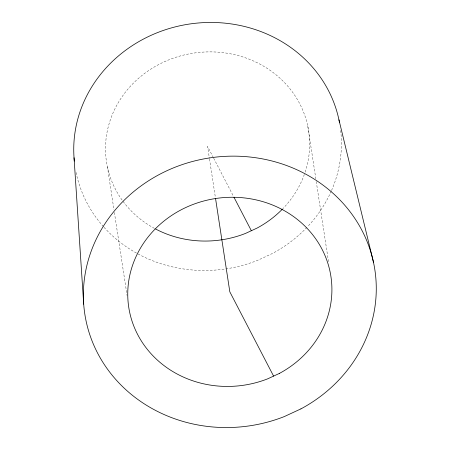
<?xml version="1.0" encoding="UTF-8"?>
<svg xmlns="http://www.w3.org/2000/svg" width="450" height="450" viewBox="0 0 450 450"><rect width="100%" height="100%" fill="white"/><g stroke="black" fill="none" stroke-linecap="round" stroke-linejoin="round"><path stroke-width="0.34" stroke-dasharray="2.25 1.69" d="M213.373 157.624L207.579 146.469L209.385 158.237M213.694 158.243L233.325 196.031M307.777 126.141L315.827 178.751M316.249 181.524L328.646 262.519M209.486 158.929L215.421 197.696M107.387 166.798L113.957 209.722M114.379 212.49L127.091 295.566M340.684 130.494A134.066 123.772 -8.7 0 1 331.554 190.457M331.273 191.087A134.066 123.772 -8.7 0 1 307.423 226.828M306.956 227.323A134.066 123.772 -8.7 0 1 272.554 253.423L257.377 260.449A134.066 123.772 -8.7 0 1 103.888 227.154M103.427 226.643A134.066 123.772 -8.7 0 1 75.943 171.804M154.457 228.398A102.257 94.404 -8.7 0 1 116.376 106.014A102.257 94.404 -8.7 0 1 245.863 57.96A102.257 94.404 -8.7 0 1 305.016 172.524M304.358 174.42A102.257 94.404 -8.7 0 1 282.774 208.761"/><path stroke-width="0.67" d="M233.972 197.269L251.347 230.726M273.594 376.104L229.826 291.848L215.528 198.388M338.946 119.812L373.573 262.682M74.042 157.736L83.7 304.172M282.291 209.256A102.257 94.404 -8.7 0 1 257.136 228.049L245.559 233.404A102.257 94.404 -8.7 0 1 155.683 229.05M74.334 161.1A134.066 123.772 -8.7 0 1 189.889 23.968A134.066 123.772 -8.7 0 1 339.474 122.462M279.382 373.427L267.806 378.782A102.257 94.404 -8.7 0 1 128.261 284.608A102.257 94.404 -8.7 0 1 285.964 211.624A102.257 94.404 -8.7 0 1 279.382 373.427M300.921 408.881L284.316 416.571A146.7 135.439 -8.7 0 1 84.111 281.464A146.7 135.439 -8.7 0 1 310.359 176.749A146.7 135.439 -8.7 0 1 300.921 408.881"/></g></svg>
